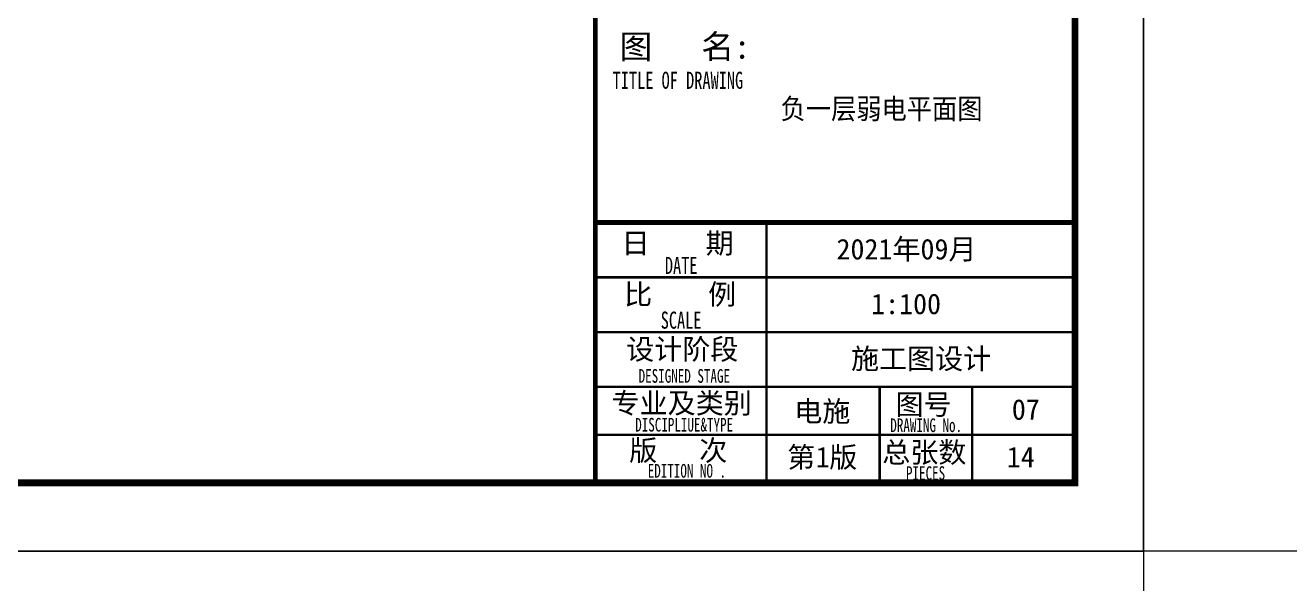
# Model space of a CAD drawing. Extents: x 2803505 to 5851001, y -1372902 to 24339.
# Drawn here: x 3309943 to 3328393, y -808529 to -800372 of the extents above; entities that cross this region are included whole.
import ezdxf

# ---------------------------------------------------------------- set-up
doc = ezdxf.new("R2010")
doc.units = 0
doc.header["$LTSCALE"] = 1000
doc.header["$MEASUREMENT"] = 0
doc.layers.add('!!电气', color=1, linetype='CONTINUOUS')
doc.layers.add('图签文字', color=4, linetype='CONTINUOUS')
doc.layers.add('S－GG公共标注', color=7, linetype='CONTINUOUS', lineweight=25)
doc.layers.add('图框', color=147, linetype='CONTINUOUS', lineweight=20)
doc.styles.add('图框宋体', font='', dxfattribs={"width": 0.9})
doc.styles.add('建筑图签-1', font='simhei.ttf', dxfattribs={"width": 0.7})
doc.styles.get('图框宋体').set_extended_font_data('SimSun')

# ---------------------------------------------------------------- blocks, each defined once
blk = doc.blocks.new('A$C33F37877')
at = {"layer": '图框'}
for points, const_width in [([(0, 0), (0, 57400)], 70), ([(0, 3800), (7000, 3800)], 70), ([(2500, 1400), (2500, 3800)], 35), ([(0, 3000), (7000, 3000)], 35), ([(0, 2200), (7000, 2200)], 35), ([(0, 1400), (7000, 1400)], 35), ([(0, 1400), (6500, 1400)], 35), ([(2500, 0), (2500, 1400)], 35), ([(4150, 0), (4150, 1400)], 35), ([(4150, 0), (4150, 1400)], 35), ([(4150, 0), (4150, 1400)], 35), ([(5500, 0), (5500, 1400)], 35), ([(0, 700), (4150, 700)], 35), ([(4150, 700), (7000, 700)], 35)]:
    blk.add_lwpolyline(points, dxfattribs=dict(at, const_width=const_width))
at = {"layer": '图签文字', "color": 7, "style": '建筑图签-1'}
for s, height, p in [('图   名:', 350, (355, 6195)), ('日    期', 300, (384, 3349)), ('比    例', 300, (422, 2602)), ('设计阶段', 300, (452, 1800)), ('专业及类别', 300, (238, 1013)), ('图号', 300, (4381, 994)), ('版   次 ', 300, (496, 323)), ('第 版', 300, (2801, 223)), ('总张数', 300, (4188, 294))]:
    blk.add_text(s, height=height, dxfattribs=at).set_placement(p)
at = {"layer": '图签文字', "style": '建筑图签-1', "width": 0.7}
for s, height, p in [('TITLE OF DRAWING', 250, (254, 5753)), ('DATE', 250, (1016, 3049)), ('SCALE', 250, (955, 2250)), ('DESIGNED STAGE', 200, (633, 1460)), ('DISCIPLIUE&TYPE', 200, (583, 747)), ('DRAWING No.', 200, (4305, 740)), ('EDITION NO .', 200, (766, 74)), ('PIECES', 200, (4534, 40))]:
    blk.add_text(s, height=height, dxfattribs=at).set_placement(p)
at = {"layer": '图签文字', "color": 6, "style": '建筑图签-1'}
for s, p in [('2021年09月', (3520, 3262)), ('1:100', (4025, 2462)), ('施工图设计', (3732, 1662)), ('电施', (2904, 893)), ('1', (3217, 225)), ('14', (6005, 225))]:
    blk.add_text(s, height=300, dxfattribs=at).set_placement(p)

msp = doc.modelspace()

# ---------------------------------------------------------------- linework, layer by layer
at = {"layer": '图框'}
for points in [[(3242159.7, -748653.6), (3326259.7, -748653.6), (3326259.7, -808053.6), (3242159.7, -808053.6)], [(3326259.7, -748653.6), (3410359.7, -748653.6), (3410359.7, -808053.6), (3326259.7, -808053.6)], [(3242159.7, -808053.6), (3326259.7, -808053.6), (3326259.7, -867453.6), (3242159.7, -867453.6)]]:
    msp.add_lwpolyline(points, close=True, dxfattribs=at)
at = {"layer": '图框', "const_width": 100}
msp.add_lwpolyline([(3325259.7, -807053.6), (3325259.7, -749653.6), (3244659.7, -749653.6), (3244659.7, -807053.6)], close=True, dxfattribs=at)

# ---------------------------------------------------------------- block references
at = {"layer": '!!电气'}
msp.add_blockref('A$C33F37877', (3318259.7, -807053.6), dxfattribs=at)

# ---------------------------------------------------------------- texts
at = {"layer": 'S－GG公共标注', "color": 2, "style": '图框宋体', "width": 0.9}
msp.add_text('负一层弱电平面图', height=300, dxfattribs=at).set_placement((3320963.9, -801741.3))
at = {"layer": '图签文字', "color": 6, "style": '建筑图签-1'}
msp.add_text('07', height=300, dxfattribs=at).set_placement((3324338.5, -806133.5))

doc.saveas('drawing.dxf')
